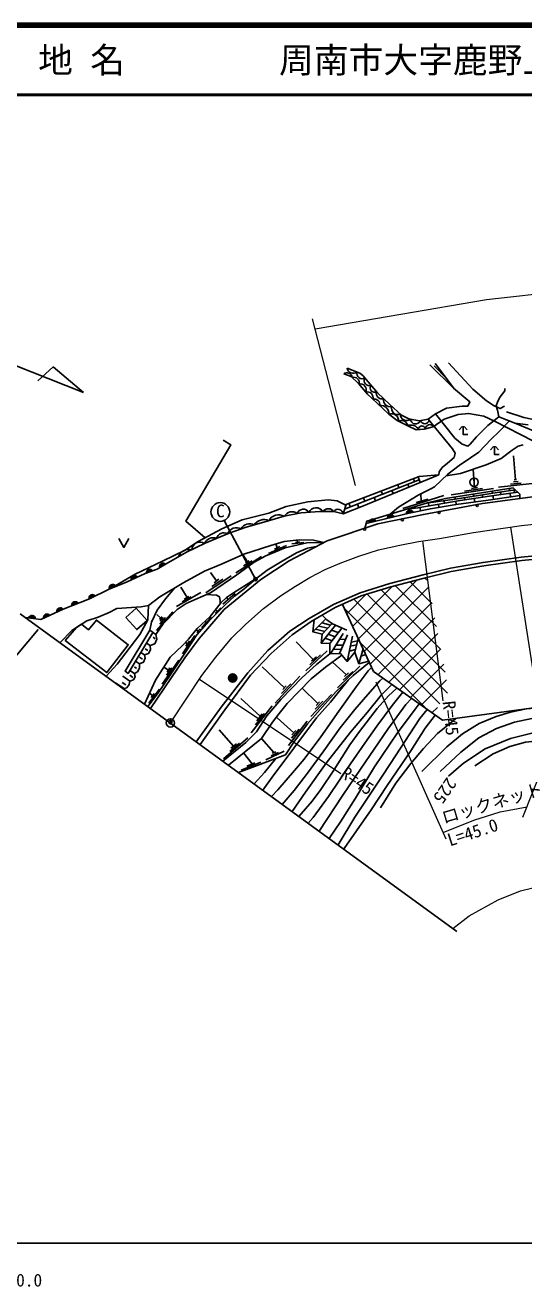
# Model space of a CAD drawing. Units: millimetres, scale not verified. Extents: x -31365771 to 680000, y -195175903 to 380000.
# Drawn here: x 368525 to 440222, y 198715 to 380000 of the extents above; entities that cross this region are included whole.
import ezdxf
from ezdxf.enums import TextEntityAlignment as Align

# ---------------------------------------------------------------- set-up
doc = ezdxf.new("R2010")
doc.units = ezdxf.units.MM
doc.header["$LTSCALE"] = 1000
doc.header["$PDMODE"] = 32
doc.header["$PDSIZE"] = 500
doc.linetypes.add('CHAIN', pattern=[18.5, 12, -1.5, 3.5, -1.5])
for name, color, linetype, lineweight in [('M-BGD', 7, 'Continuous', 25), ('M-BGD-EXST', 7, 'Continuous', 25), ('M-BMK', 2, 'CHAIN', 13), ('M-BMK-OTRS', 5, 'Continuous', 25), ('M-BMK-SRVR', 3, 'Continuous', 25), ('M-STR-HTXT', 7, 'Continuous', 13), ('M-TTL', 2, 'Continuous', 140), ('M-TTL-BAND', 7, 'Continuous', 25), ('M-TTL-LINE', 7, 'Continuous', 50)]:
    doc.layers.add(name, color=color, linetype=linetype, lineweight=lineweight)
doc.layers.add('M-OTRS', color=6, linetype='Continuous')
doc.layers.add('M-TTL-TXT', color=7, linetype='Continuous')
doc.styles.add('ＭＳ ゴシック', font='')
doc.styles.get('ＭＳ ゴシック').set_extended_font_data('MS Gothic')

msp = doc.modelspace()

# ---------------------------------------------------------------- hatches: boundary and pattern name
at = {"layer": 'M-BGD'}
for points in [[(424299, 310005, 0.82183), (423332, 309790)], [(418943, 308741, 0.82183), (417981, 308504)], [(421569, 309375, 0.82183), (420605, 309147)], [(386870, 301584, 0.82183), (385939, 301242)], [(388715, 302547, 0.82183), (387865, 302037)], [(381508, 299455, 0.82183), (380630, 298995)], [(384686, 300703, 0.82183), (383778, 300305)], [(378604, 297982, 0.82183), (377716, 297541)], [(373978, 296069, 0.82183), (373077, 295656)], [(376151, 296928, 0.82183), (375230, 296564)], [(369988, 294712, 0.82183), (369005, 294837)], [(372044, 295182, 0.82183), (371143, 294770)], [(397762, 286197, 0.41421), (398362, 285597, 0.41421), (398962, 286197, 1)]]:
    msp.add_hatch(color=256, dxfattribs=at).paths.add_polyline_path(points)
at = {"layer": 'M-BGD-EXST'}
msp.add_hatch(color=256, dxfattribs=at).paths.add_polyline_path([(401896, 300393, 1), (401396, 300393, 0.41421), (401646, 300143, 0.41421)])

# ---------------------------------------------------------------- linework, layer by layer
at = {"layer": 'M-BGD'}
for p, q in [((427325, 331075), (429119, 329231)), ((427472, 331412), (430277, 327699)), ((431355, 322339), (430916, 321850)), ((431633, 322339), (432071, 321850)), ((435858, 319461), (435420, 318972)), ((436136, 319461), (436574, 318972)), ((439013, 314683), (438763, 318129)), ((433136, 313498), (432956, 316225)), ((425160, 314695), (414462, 310449)), ((422102, 313969), (422269, 313548)), ((423541, 314053), (423708, 313648)), ((424340, 314827), (424497, 314432)), ((425309, 314306), (425011, 315084)), ((433081, 314928), (433081, 313728)), ((436604, 313633), (441432, 314136)), ((438311, 314050), (439846, 314204)), ((438725, 314375), (439399, 314440)), ((438831, 314667), (439196, 314699)), ((417163, 312075), (417352, 311596)), ((418714, 312136), (418904, 311673)), ((419721, 313056), (419899, 312607)), ((421237, 313138), (421415, 312705)), ((422815, 310574), (428735, 312418)), ((424769, 311403), (426488, 311904)), ((425465, 311605), (425430, 312679)), ((429768, 312513), (435881, 313424)), ((430376, 311920), (430332, 312199)), ((431699, 313043), (434293, 313432)), ((431748, 311802), (431705, 312108)), ((432712, 313447), (433560, 313549)), ((433054, 312298), (433002, 312623)), ((433180, 311505), (433100, 312008)), ((434308, 312192), (434261, 312490)), ((435734, 312725), (435683, 313049)), ((435870, 311873), (435784, 312414)), ((436906, 312563), (436856, 312899)), ((438194, 313097), (438140, 313439)), ((438332, 312232), (438251, 312743)), ((438887, 312828), (438833, 313191)), ((414250, 309777), (414674, 311121)), ((415084, 311278), (415284, 310775)), ((416297, 311177), (416496, 310686)), ((424566, 310806), (424589, 310596)), ((425390, 310234), (425309, 310696)), ((426560, 310914), (426496, 311342)), ((428026, 310735), (427953, 311156)), ((428804, 311305), (428748, 311678)), ((430499, 311150), (430429, 311588)), ((403489, 304073), (406108, 305229)), ((404357, 304731), (405120, 305076)), ((404738, 304904), (404567, 305462)), ((406859, 305455), (408586, 305688)), ((407413, 305688), (407951, 305776)), ((407682, 305732), (407655, 306015)), ((398812, 301300), (402489, 303650)), ((400470, 302875), (399821, 303944)), ((399918, 302298), (401150, 303056)), ((400201, 302702), (400739, 303049)), ((396032, 300139), (395150, 301367)), ((391820, 297778), (390926, 299266)), ((394511, 298450), (398128, 300874)), ((395380, 299347), (396965, 300391)), ((395675, 299893), (396390, 300384)), ((421312, 299336), (415596, 293620)), ((424908, 300280), (416438, 291810)), ((426571, 299291), (417280, 290000)), ((421788, 299461), (427662, 293587)), ((423888, 300012), (427034, 296866)), ((425990, 300562), (426407, 300145)), ((390264, 296483), (393757, 298470)), ((391116, 297123), (392378, 297875)), ((391384, 297529), (392050, 297909)), ((396958, 296827), (398737, 298335)), ((397706, 297461), (397487, 297786)), ((417512, 298188), (414754, 295430)), ((415785, 297509), (429268, 284026)), ((417700, 298245), (428916, 287029)), ((419733, 298864), (428289, 290308)), ((387394, 293015), (389749, 295698)), ((395824, 295514), (396639, 296272)), ((396151, 295818), (395907, 296017)), ((414356, 296287), (428168, 282474)), ((426996, 297065), (418121, 288191)), ((388036, 294795), (387469, 295320)), ((387847, 294627), (388224, 294963)), ((387902, 293955), (388705, 294895)), ((387950, 294387), (388382, 294909)), ((393898, 293475), (395276, 294923)), ((394587, 294199), (394335, 294309)), ((409897, 292816), (411760, 294677)), ((411102, 291219), (413126, 293790)), ((411224, 294142), (412436, 293773)), ((411242, 292494), (412660, 294012)), ((427422, 294840), (419258, 286676)), ((386904, 292061), (387208, 291822)), ((391145, 289649), (392911, 292296)), ((393382, 292937), (393132, 293138)), ((393189, 292720), (393688, 293280)), ((410282, 293201), (411589, 292865)), ((410734, 293652), (412029, 293336)), ((411653, 291920), (412652, 291558)), ((412114, 292505), (413097, 292131)), ((412335, 291149), (414065, 293380)), ((412438, 289664), (414247, 292597)), ((412574, 293090), (413550, 292715)), ((413709, 289715), (414879, 292390)), ((415604, 292184), (414829, 288586)), ((415908, 289903), (416409, 291873)), ((427848, 292614), (420810, 285576)), ((385760, 290382), (386175, 290124)), ((391805, 291042), (391580, 291324)), ((391627, 290780), (392128, 291519)), ((409955, 288864), (407482, 291402)), ((408874, 287241), (411963, 290090)), ((412841, 290317), (413959, 290287)), ((413217, 290927), (414232, 290910)), ((413743, 291780), (414589, 291727)), ((415146, 290055), (416009, 290298)), ((415304, 290791), (416177, 290959)), ((415428, 291365), (416318, 291516)), ((416511, 288250), (417104, 290379)), ((416662, 291329), (426325, 281666)), ((428274, 290388), (422361, 284476)), ((384968, 289167), (385392, 288919)), ((388240, 285328), (390636, 288743)), ((409437, 288097), (411009, 289546)), ((409676, 288621), (410392, 289245)), ((414736, 286669), (412710, 288486)), ((416807, 289314), (417489, 289550)), ((383568, 286587), (384001, 286274)), ((384222, 287793), (384544, 287553)), ((389150, 287335), (388469, 287772)), ((388841, 286599), (389620, 287641)), ((388955, 287029), (389345, 287641)), ((405791, 284805), (402580, 287801)), ((404452, 282590), (408031, 286475)), ((413455, 284794), (416644, 287911)), ((414268, 285861), (415619, 287121)), ((414449, 286405), (415023, 286933)), ((428700, 288162), (423913, 283376)), ((382481, 285556), (382988, 285225)), ((405377, 283952), (406727, 285350)), ((405554, 284544), (406028, 285065)), ((410620, 282513), (408331, 284734)), ((429125, 285936), (425465, 282276)), ((386303, 282559), (387839, 284614)), ((386848, 283673), (386391, 284022)), ((386648, 283370), (387048, 283975)), ((402314, 280699), (399544, 283258)), ((409595, 280677), (412576, 283829)), ((410233, 281716), (411318, 282873)), ((401029, 278309), (404015, 282187)), ((401658, 279458), (402922, 281087)), ((401815, 280064), (402588, 281046)), ((410379, 282262), (410862, 282763)), ((427810, 281969), (427016, 281176)), ((407155, 278336), (404734, 280472)), ((406366, 276518), (409092, 280008)), ((398498, 276421), (396401, 278726)), ((397024, 274584), (400562, 277613)), ((404285, 275479), (402492, 277523)), ((406831, 277548), (407934, 278860)), ((406849, 278021), (407460, 278650)), ((397964, 275652), (399355, 276839)), ((398111, 276103), (398885, 276738)), ((403146, 274436), (405771, 275684)), ((404021, 275375), (404550, 275584)), ((399572, 272933), (402426, 274081)), ((401182, 273865), (399913, 275424)), ((400402, 273534), (401560, 274026)), ((403875, 275001), (404951, 275475))]:
    msp.add_line(p, q, dxfattribs=at)
for points in [[(448480, 332503), (449611, 328931), (449628, 328160), (449102, 326527), (448675, 325525), (447621, 323750), (446679, 323276), (445554, 323016), (443453, 322980), (440207, 323617), (437736, 324453)], [(426705, 331211), (430121, 327828), (432461, 325886), (432183, 325272), (431374, 325277), (429100, 324980), (427536, 324163), (426476, 323390), (425181, 323174), (423693, 323446), (422617, 323974), (420955, 325494), (419177, 327180), (417837, 328764), (417063, 329653), (416655, 330008), (414800, 330718)], [(429408, 331467), (432892, 327713), (434846, 326043), (435984, 325300), (436802, 324915), (437451, 325281)], [(414323, 329888), (415393, 329538), (416462, 328521), (417725, 326989), (419167, 325662), (420829, 324105), (422001, 323178), (423534, 322431), (424764, 321852), (425909, 321973), (427192, 322308), (428766, 323373), (430766, 324045), (432275, 324225), (434472, 323799), (436030, 323094), (441621, 320206)], [(437518, 327808), (437502, 327447), (436814, 326593), (436511, 325960), (436262, 325308), (436444, 324677), (436623, 323713), (438833, 322850), (441638, 321734)], [(420990, 309727), (422210, 310729), (425029, 312476), (426852, 313397), (427398, 313689), (429305, 315499), (430952, 316747), (432543, 317844), (433762, 318638), (435508, 320495), (436656, 321583), (438131, 323124)], [(426476, 323390), (429955, 319138), (430333, 318527), (430222, 317904), (429247, 317067), (428503, 316461), (428049, 315818), (427987, 315407)], [(436623, 323713), (435068, 322472), (433441, 320851), (432499, 319776), (432194, 319507), (431375, 319776), (430323, 320668), (427536, 324163)], [(440854, 322589), (438926, 322813)], [(431494, 322383), (431494, 321208), (432172, 321208)], [(396976, 320361), (398108, 319685), (391606, 308736), (394423, 306356)], [(429045, 315252), (431119, 315601), (434793, 316849), (436968, 317722), (438538, 318916), (439412, 319504), (440125, 319700)], [(435997, 319506), (435997, 318330), (436676, 318330)], [(368569, 294892), (370794, 294610), (373978, 296069), (377775, 297570), (380600, 298974), (383172, 300039), (385794, 301189), (387493, 301813), (389012, 302726), (391825, 304305), (394407, 305564), (397845, 307001), (400294, 307882), (403196, 308708), (405781, 309439), (408188, 309938), (410898, 310134), (412895, 310116), (414250, 309777), (416926, 310860), (427987, 315407), (425155, 315139), (414515, 311060), (413388, 311642), (412073, 311792), (409165, 311489), (406054, 310857), (403540, 309900), (399723, 308941), (396799, 307636), (393391, 305800), (391411, 304503), (388355, 303014), (384357, 301115), (380880, 299090)], [(386554, 281811), (391476, 289084), (393556, 291856), (397133, 296021), (402409, 300354), (406484, 303032), (411945, 305924), (419216, 308347), (425790, 309703), (434273, 311263), (441849, 312289)], [(439641, 311990), (439648, 312636), (438677, 313524), (428973, 311984), (426377, 311352), (418798, 309065), (417643, 308757), (417382, 307736)], [(417551, 308398), (420334, 309083), (423761, 309893), (426797, 310529), (430499, 311150), (435084, 311758), (438080, 312196), (439646, 312422)], [(439368, 312892), (435638, 312394), (431067, 311699), (424997, 310642), (423443, 310467)], [(426194, 311297), (430355, 311917), (433103, 312305), (436384, 312829), (439012, 313218)], [(382002, 306246), (382718, 304951), (383434, 306246)], [(386169, 282091), (387548, 283939), (389446, 286758), (391669, 290070), (393226, 292396), (394927, 294355), (397245, 296686), (398632, 297944), (399960, 298976), (401646, 300393), (403322, 301681), (405477, 302980), (407559, 304160), (409101, 304844), (410381, 305096)], [(386243, 296600), (387887, 297847), (391338, 299914), (394298, 301538), (396860, 302579), (399948, 304002), (403854, 305243), (405769, 305830), (407925, 306041), (409998, 305981), (411454, 305664)], [(411454, 305664), (409041, 305640), (405893, 304892), (403144, 303753), (401439, 302820), (398936, 301038), (395173, 298458), (392970, 297482), (391658, 296893), (390394, 296033), (388385, 293960), (387316, 292428), (386452, 293072), (386697, 294218), (387502, 295966), (388712, 297590), (389985, 299104)], [(393128, 277029), (396727, 282010), (400526, 286922), (403429, 290157), (406566, 292905), (409374, 294754), (412872, 296753), (416674, 298456), (420970, 299763), (425775, 301025), (429661, 301968), (434379, 302798), (439868, 303575), (445316, 304097)], [(393671, 276634), (397215, 281622), (400911, 286602), (403888, 289704), (406918, 292376), (409635, 294328), (413099, 296307), (416850, 297986), (421106, 299282), (425897, 300540), (429764, 301478), (434457, 302304), (439927, 303079), (445341, 303597)], [(414131, 296769), (418614, 287133), (428513, 280115), (446615, 282582), (457325, 303132)], [(385662, 282459), (387268, 285902), (389383, 289195), (391138, 290883), (392022, 291764), (393268, 293307), (395109, 295035), (396033, 296172), (396686, 297042), (397460, 297767), (398464, 298444), (401194, 300149), (401646, 300393)], [(394548, 298181), (396025, 298117), (396446, 297872), (396537, 297325), (396577, 296897)], [(373544, 291274), (375236, 293040), (377398, 294425), (379034, 294924), (380587, 295617), (381710, 296171), (385203, 296434), (386243, 296600), (386159, 294578), (385023, 292458), (381750, 288183), (380166, 286457)], [(410060, 294571), (409897, 292816), (411242, 292494), (411102, 291219), (412335, 291149), (412320, 289660), (413848, 289721), (414829, 288586), (415908, 289903), (416511, 288250), (417925, 288613)], [(411210, 295227), (411901, 294535), (412735, 293961), (414792, 293062)], [(387316, 292428), (387443, 291791), (387148, 291112), (386513, 290876), (385959, 291221), (386513, 290876), (386542, 290241), (386277, 289710), (385671, 289548), (385141, 289868), (385671, 289548), (385760, 289061), (385538, 288486), (384963, 288235), (384370, 288593), (384963, 288235), (384946, 287618), (384680, 287100), (384245, 286856), (383568, 287266), (384245, 286856), (384352, 286384), (384077, 285911), (383580, 285748), (382585, 286446), (383580, 285748), (383462, 285284), (383135, 284796), (382770, 284710), (381569, 285436)], [(386452, 293072), (382881, 287158), (383324, 286863), (386884, 292750)], [(396965, 274239), (400269, 276925), (401803, 278458), (403291, 280749), (405284, 283110), (408330, 286277), (410390, 288136), (412320, 289660)], [(414042, 289497), (411714, 287730), (409627, 286070), (406179, 282516), (405021, 281082), (404062, 279834), (402492, 277523), (397753, 273666)], [(399216, 272602), (405976, 275173), (407152, 276972), (409124, 279599), (411258, 282029), (413263, 284254), (415698, 286566), (418002, 288446)], [(403963, 269149), (404848, 270143), (407246, 272888), (408636, 274539), (411027, 277746), (413638, 281437), (416094, 284921), (417866, 287248), (418343, 287714)], [(414971, 285875), (412432, 282738), (410410, 280455), (407146, 276125), (404036, 271962), (402673, 270087)], [(405490, 268038), (407214, 270012), (409108, 272524), (411458, 275710), (413834, 279046), (415923, 281647), (417779, 283833), (419522, 285769), (419957, 286180)], [(406930, 266991), (408819, 269775), (411807, 273959), (415321, 278413), (417756, 281278), (419712, 283722), (421223, 285282)], [(421986, 284742), (420773, 283626), (419113, 281795), (416612, 278522), (415196, 276581), (412889, 272942), (411021, 270196), (409774, 268508), (407888, 266294)], [(409229, 265318), (409932, 266168), (412159, 269176), (415292, 273844), (417380, 276828), (419097, 279298), (421300, 282265), (422807, 284160)], [(410786, 264186), (414206, 269373), (416750, 273115), (420688, 278820), (423274, 282379), (424059, 283272)], [(412228, 263137), (413856, 265521), (416034, 268907), (418758, 273426), (422070, 278319), (424767, 281899), (425178, 282479)], [(413507, 262207), (415945, 266187), (419772, 271929), (421074, 273932), (425268, 280368), (426314, 281673)], [(425580, 272739), (429151, 276308), (431397, 278169), (433821, 279656), (436265, 280652), (438332, 281285), (440619, 281765), (444129, 282066), (446520, 281921), (448801, 281174), (451643, 279545), (459348, 274538)], [(427495, 280836), (426058, 278991), (423966, 275709), (420566, 270762), (418272, 267236), (416173, 264219), (414408, 261706), (414335, 261605)], [(419621, 267532), (421803, 271102), (423998, 273909), (425797, 276062), (427818, 278202), (430065, 280056), (430429, 280376)], [(428216, 272760), (431161, 275557), (433738, 277580), (436278, 278960), (438862, 279838), (441392, 280396), (444053, 280526), (446322, 280303), (450133, 278611), (454201, 276378), (456568, 274792)], [(429408, 272080), (431541, 273972), (434644, 275996), (438306, 277524), (441560, 278321), (444468, 278515), (447377, 277998), (451018, 276426)], [(433179, 273562), (435797, 275311), (438217, 276348), (440482, 276970), (442763, 277194), (445235, 276590), (446981, 275830)], [(401443, 270982), (402950, 272639), (404581, 274643)]]:
    msp.add_lwpolyline(points, dxfattribs=at)
for points in [[(383004, 294895), (384474, 296217), (386044, 294471), (384574, 293149)], [(374282, 291586), (375928, 293483), (376625, 293930), (377638, 293123), (378765, 294529), (383344, 290975), (380244, 286986)]]:
    msp.add_lwpolyline(points, close=True, dxfattribs=at)
for centre, radius in [((433081, 314328), 600), ((428036, 309978), 150), ((433527, 310988), 150), ((422761, 308941), 150), ((417343, 307591), 150), ((398362, 286197), 600)]:
    msp.add_circle(centre, radius, dxfattribs=at)
for centre, radius, start, end in [((414812, 329347), 729, 4.09229, 132.11893), ((415688, 330883), 903, 190.5113, 307.59818), ((416986, 329971), 772, 165.32058, 299.75309), ((415749, 328612), 815, 346.62447, 104.99103), ((416733, 327616), 830, 335.70098, 103.2749), ((417999, 328930), 730, 149.51603, 291.81779), ((418739, 327870), 604, 140.79235, 299.66963), ((417723, 326479), 829, 344.4022, 106.38446), ((419821, 327115), 816, 163.67627, 287.46701), ((420964, 326109), 927, 165.7759, 287.75385), ((418738, 325492), 794, 348.62597, 105.80144), ((419672, 324187), 1160, 355.94806, 97.74909), ((422117, 324948), 913, 162.2594, 292.87193), ((421210, 323179), 1001, 354.21977, 112.3575), ((422662, 322327), 878, 6.76711, 121.28898), ((423338, 324056), 868, 176.61858, 311.51742), ((424654, 323439), 741, 182.54517, 341.44736), ((425980, 323361), 643, 194.19977, 347.98791), ((424045, 321408), 1144, 24.71629, 116.52411), ((425580, 321921), 497, 10.82028, 184.0683), ((426696, 321974), 630, 33.94043, 176.34295), ((406878, 308852), 1244, 51.55399, 151.86834), ((408519, 309533), 916, 31.98079, 161.29978), ((410363, 309437), 1215, 34.75464, 151.44306), ((412123, 309586), 936, 34.46185, 144.51557), ((413512, 309704), 742, 5.71022, 146.23215), ((423837, 309802), 505, 23.70823, 181.36642), ((400824, 306974), 1398, 62.64652, 152.1023), ((402840, 307317), 1642, 64.94064, 146.80214), ((404979, 307987), 1658, 61.07725, 150.48365), ((418485, 308528), 505, 25.00005, 182.65824), ((421109, 309166), 505, 24.45825, 182.11644), ((397082, 305979), 1075, 59.80922, 165.55343), ((398920, 306412), 1389, 61.19368, 159.04885), ((392059, 303069), 1604, 75.15041, 161.29106), ((393624, 304587), 1154, 53.62911, 178.36634), ((395537, 305022), 1325, 67.62697, 158.12627), ((386438, 301321), 505, 31.33791, 188.9961), ((388340, 302208), 505, 42.18175, 199.83994), ((381114, 299139), 505, 38.82061, 196.4788), ((384271, 300415), 505, 34.84683, 192.50502), ((378204, 297674), 505, 37.58599, 195.24418), ((373568, 295774), 505, 35.79736, 193.45555), ((375726, 296655), 505, 32.74708, 190.40527), ((369484, 294677), 505, 3.94116, 161.59935), ((371634, 294887), 505, 35.79736, 193.45555)]:
    msp.add_arc(centre, radius, start, end, dxfattribs=at)
at = {"layer": 'M-BGD-EXST'}
msp.add_line((401646, 300393), (397144, 308825), dxfattribs=at)
for centre, radius in [((396584, 310053), 1350), ((401646, 300393), 250)]:
    msp.add_circle(centre, radius, dxfattribs=at)
at = {"layer": 'M-BMK'}
msp.add_lwpolyline([(389411, 279733), (393945, 286564), (395916, 289168), (398245, 291979), (400266, 293922), (402792, 296176), (405231, 298014), (407372, 299412), (409464, 300637), (411641, 301778), (413804, 302717), (416481, 303721), (419349, 304610), (422386, 305287), (425096, 305801), (428117, 306261), (432968, 307091), (439895, 308112), (442145, 308373)], dxfattribs=at)
at = {"layer": 'M-BMK-OTRS'}
for p, q in [((367822, 295435), (430609, 249768)), ((328514, 243373), (370385, 293189))]:
    msp.add_line(p, q, dxfattribs=at)
at = {"layer": 'M-BMK-SRVR'}
for p, q in [((346167, 339365), (376889, 327237)), ((372556, 330889), (370319, 328889)), ((376889, 327237), (372556, 330889))]:
    msp.add_line(p, q, dxfattribs=at)
msp.add_circle((389411, 279733), 600, dxfattribs=at)
at = {"layer": 'M-OTRS'}
msp.add_point((389408, 279845), dxfattribs=at)
at = {"layer": 'M-STR-HTXT'}
for p, q in [((416034, 313835), (409831, 337800)), ((442320, 282328), (438364, 307887)), ((425646, 305885), (428581, 282931)), ((393576, 286008), (413900, 272486)), ((418955, 285663), (429032, 263084)), ((440108, 266201), (446055, 281332))]:
    msp.add_line(p, q, dxfattribs=at)
for points in [[(410206, 336355), (434871, 340593), (446022, 341823), (457559, 341721), (465756, 340690), (474760, 338685), (484308, 335486), (490724, 332613), (497338, 328959), (504319, 324305), (510760, 319081), (514656, 315350), (518008, 311470), (521811, 308153), (525472, 305728), (529971, 303546), (534167, 302135), (538294, 301335), (543096, 301035), (547073, 301210), (550459, 301872)], [(428631, 263982), (433026, 265783), (436839, 266947), (440697, 267699)], [(430039, 250183), (432349, 252032), (436533, 254330), (439751, 255606), (445265, 256964)]]:
    msp.add_lwpolyline(points, dxfattribs=at)
at = {"layer": 'M-TTL'}
msp.add_line((680000, 380000), (40000, 380000), dxfattribs=at)
at = {"layer": 'M-TTL-BAND'}
msp.add_line((40000, 205000), (579000, 205000), dxfattribs=at)
at = {"layer": 'M-TTL-LINE'}
msp.add_line((40000, 370000), (680000, 370000), dxfattribs=at)

# ---------------------------------------------------------------- texts
at = {"layer": 'M-BGD', "style": 'ＭＳ ゴシック'}
msp.add_text('225', height=1833, rotation=235.275, dxfattribs=at).set_placement((428750, 272367), align=Align.BOTTOM_LEFT)
at = {"layer": 'M-BGD-EXST', "style": 'ＭＳ ゴシック'}
msp.add_text('C', height=1833, rotation=358.508, dxfattribs=at).set_placement((395928, 308761), align=Align.BOTTOM_LEFT)
at = {"layer": 'M-STR-HTXT', "style": 'ＭＳ ゴシック'}
for s, rotation, p in [('R=45', 276.121, (427997, 282753)), ('R=45', 325.491, (413396, 271637)), ('ロックネット', 16.564, (428890, 264683)), ('L=45.0', 18.265, (429778, 261459))]:
    msp.add_text(s, height=1833, rotation=rotation, dxfattribs=at).set_placement(p, align=Align.BOTTOM_LEFT)
at = {"layer": 'M-TTL-BAND', "style": 'ＭＳ ゴシック'}
msp.add_text('300.0', height=1833, dxfattribs=at).set_placement((367844, 198195), align=Align.BOTTOM_CENTER)
at = {"layer": 'M-TTL-TXT', "style": 'ＭＳ ゴシック'}
for s, p in [('地 名', (370380, 375000)), ('周南市大字鹿野上', (405024, 375000))]:
    msp.add_text(s, height=3666, dxfattribs=at).set_placement(p, align=Align.MIDDLE_LEFT)

doc.saveas('drawing.dxf')
